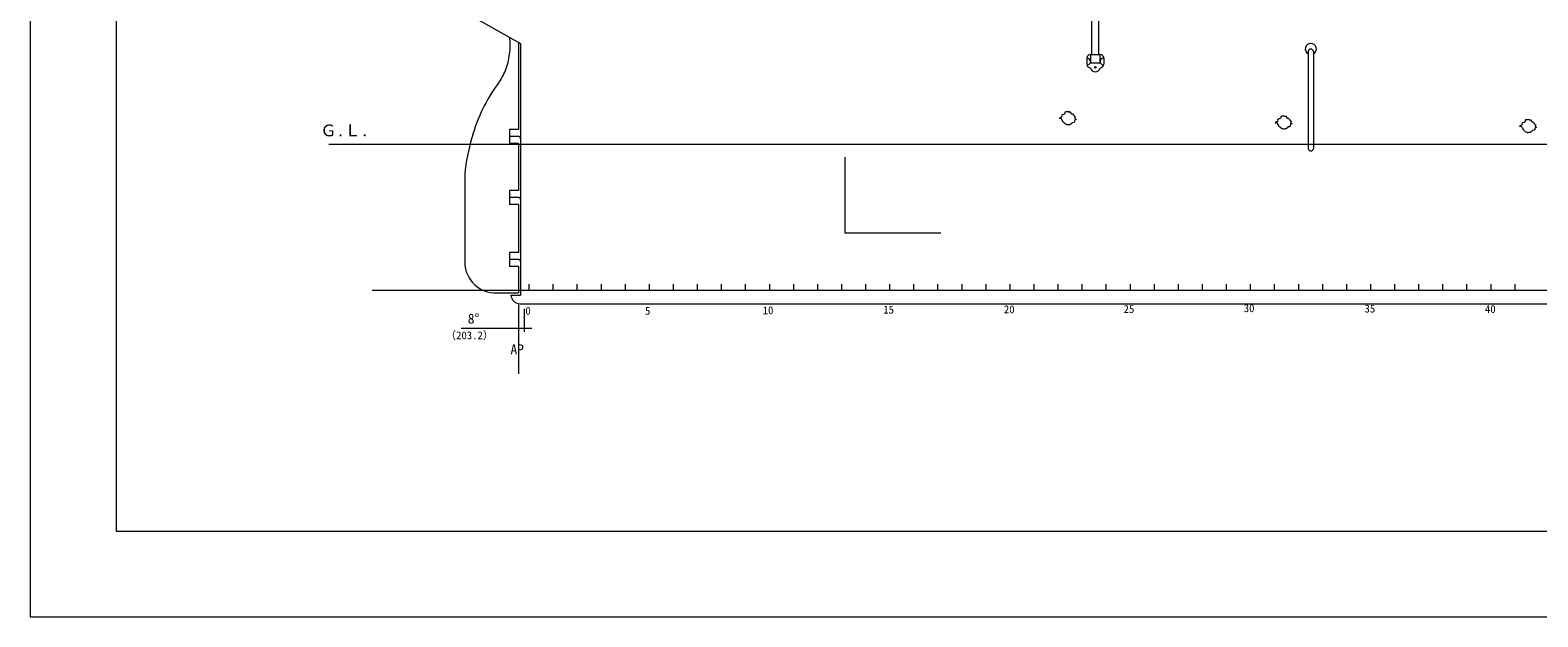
# Model space of a CAD drawing. Units: millimetres, scale not verified. Extents: x -51052 to 51048, y -29700 to 29700.
# Drawn here: x -51052 to -15939, y -29700 to -16031 of the extents above; entities that cross this region are included whole.
import ezdxf
from ezdxf.enums import TextEntityAlignment as Align

# ---------------------------------------------------------------- set-up
doc = ezdxf.new("R2010")
doc.units = ezdxf.units.MM
doc.header["$LTSCALE"] = 100
for name, color, linetype, lineweight in [('0-0_GL', 7, 'Continuous', 18), ('0-2_sunpou', 7, 'Continuous', 18), ('0-3_keijou', 7, 'Continuous', 18), ('0-4_frame', 7, 'Continuous', 18)]:
    doc.layers.add(name, color=color, linetype=linetype, lineweight=lineweight)
doc.layers.add('0-5_text', color=7, linetype='Continuous')
doc.styles.add('ＭＳ ゴシック', font='')
doc.styles.get('ＭＳ ゴシック').set_extended_font_data('MS Gothic')

msp = doc.modelspace()

# ---------------------------------------------------------------- linework, layer by layer
at = {"layer": '0-0_GL'}
msp.add_line((-44091.9, -18688.7), (43727, -18688.7), dxfattribs=at)
at = {"layer": '0-2_sunpou'}
for p, q in [((-43085.1, -22092.6), (34919.7, -22092.6)), ((-39436.4, -21947.6), (-39436.4, -22092.6)), ((-38876.4, -21947.6), (-38876.4, -22092.6)), ((-38316.4, -21947.6), (-38316.4, -22092.6)), ((-37756.4, -21947.6), (-37756.4, -22092.6)), ((-37196.4, -21947.6), (-37196.4, -22092.6)), ((-36636.4, -21947.6), (-36636.4, -22092.6)), ((-36076.4, -21947.6), (-36076.4, -22092.6)), ((-35516.4, -21947.6), (-35516.4, -22092.6)), ((-34956.4, -21947.6), (-34956.4, -22092.6)), ((-34396.4, -21947.6), (-34396.4, -22092.6)), ((-33836.4, -21947.6), (-33836.4, -22092.6)), ((-33276.4, -21947.6), (-33276.4, -22092.6)), ((-32716.4, -21947.6), (-32716.4, -22092.6)), ((-32156.4, -21947.6), (-32156.4, -22092.6)), ((-31596.4, -21947.6), (-31596.4, -22092.6)), ((-31036.4, -21947.6), (-31036.4, -22092.6)), ((-30476.4, -21947.6), (-30476.4, -22092.6)), ((-29916.4, -21947.6), (-29916.4, -22092.6)), ((-29356.4, -21947.6), (-29356.4, -22092.6)), ((-28796.4, -21947.6), (-28796.4, -22092.6)), ((-28236.4, -21947.6), (-28236.4, -22092.6)), ((-27676.4, -21947.6), (-27676.4, -22092.6)), ((-27116.4, -21947.6), (-27116.4, -22092.6)), ((-26556.4, -21947.6), (-26556.4, -22092.6)), ((-25996.4, -21947.6), (-25996.4, -22092.6)), ((-25436.4, -21947.6), (-25436.4, -22092.6)), ((-24876.4, -21947.6), (-24876.4, -22092.6)), ((-24316.4, -21947.6), (-24316.4, -22092.6)), ((-23756.4, -21947.6), (-23756.4, -22092.6)), ((-23196.4, -21947.6), (-23196.4, -22092.6)), ((-22636.4, -21947.6), (-22636.4, -22092.6)), ((-22076.4, -21947.6), (-22076.4, -22092.6)), ((-21516.4, -21947.6), (-21516.4, -22092.6)), ((-20956.4, -21947.6), (-20956.4, -22092.6)), ((-20396.4, -21947.6), (-20396.4, -22092.6)), ((-19836.4, -21947.6), (-19836.4, -22092.6)), ((-19276.4, -21947.6), (-19276.4, -22092.6)), ((-18716.4, -21947.6), (-18716.4, -22092.6)), ((-18156.4, -21947.6), (-18156.4, -22092.6)), ((-17596.4, -21947.6), (-17596.4, -22092.6)), ((-17036.4, -21947.6), (-17036.4, -22092.6)), ((-16476.4, -21947.6), (-16476.4, -22092.6)), ((-39673, -24041.3), (-39673, -22429.7)), ((-39541.9, -23059), (-39541.9, -22521.2)), ((-41014.1, -22971.5), (-39364.7, -22971.5))]:
    msp.add_line(p, q, dxfattribs=at)
at = {"layer": '0-3_keijou'}
for p, q in [((-26325.4, -16599.7), (-26325.4, -13289.8)), ((-26165.4, -16599.7), (-26155.2, -13280.3)), ((-39679.3, -16314.6), (-39679.3, -18344.3)), ((-39629.3, -16342.6), (-39629.3, -22204.2)), ((-26443.9, -16674.9), (-26443.9, -16824.3)), ((-26357.9, -16599.7), (-26132.9, -16599.7)), ((-26046.9, -16674.9), (-26046.9, -16824.3)), ((-21286.5, -16531), (-21285.7, -18786.1)), ((-21166.5, -16531), (-21165.7, -18786.1)), ((-39889.3, -18344.3), (-39889.3, -18669.3)), ((-39679.3, -18344.3), (-39889.3, -18344.3)), ((-39679.3, -18506.8), (-39889.3, -18506.8)), ((-39679.3, -18669.3), (-39889.3, -18669.3)), ((-39679.3, -18669.3), (-39679.3, -19767.3)), ((-40929.8, -19382.6), (-40929.8, -21444.8)), ((-39679.3, -19767.3), (-39889.3, -19767.3)), ((-39889.3, -19767.3), (-39889.3, -20092.3)), ((-39679.3, -19929.8), (-39889.3, -19929.8)), ((-39679.3, -20092.3), (-39889.3, -20092.3)), ((-39679.3, -20092.3), (-39679.3, -21210.3)), ((-39679.3, -21210.3), (-39889.3, -21210.3)), ((-39889.3, -21210.3), (-39889.3, -21535.3)), ((-39679.3, -21372.8), (-39889.3, -21372.8)), ((-39679.3, -21535.3), (-39889.3, -21535.3)), ((-39679.3, -21535.3), (-39679.3, -22154.2)), ((-40190.6, -22154.2), (-39679.3, -22154.2)), ((-39858.2, -22204.2), (-39629.3, -22204.2)), ((-39658.2, -22409), (-14161, -22409))]:
    msp.add_line(p, q, dxfattribs=at)
for points in [[(-41429.9, -15055), (-40888.6, -15635.9), (-39629.3, -16342.6)], [(-26357.9, -16599.7), (-26357.9, -16794.7), (-26132.9, -16794.7), (-26132.9, -16599.7)], [(-26693.8, -18109.1), (-26692.5, -18116.6), (-26708.9, -18121.2), (-26721.5, -18121.2), (-26738.5, -18182.2), (-26775.5, -18187), (-26783.5, -18187.5), (-26793.5, -18203.9), (-26834.8, -18234), (-26842.2, -18234), (-26856.5, -18234), (-26876.1, -18236.1), (-26887.2, -18239.8), (-26897.8, -18239.8), (-26909.4, -18234.6), (-26915.7, -18230.3), (-26926.8, -18225), (-26944.4, -18221.6), (-26952.1, -18206.8), (-26974.5, -18188.6), (-26987.2, -18178.5), (-27000.4, -18165.3), (-27002, -18153.1), (-26999.9, -18142.6), (-27016.3, -18132.5), (-27025.2, -18122.5), (-27028.4, -18107.2), (-27030, -18097.6), (-27037.4, -18086.5), (-27048, -18073.8), (-27059.9, -18075.8), (-27070.9, -18079.7), (-27067.5, -18100.3)], [(-27069.2, -18072.4), (-27021.3, -18046.1), (-27015.3, -18028.7), (-27024.8, -18015), (-27011.7, -17997), (-26992.5, -17997), (-26949.5, -17973.9), (-26944.5, -17966.8), (-26944.9, -17956.7), (-26943.7, -17940.4), (-26936.5, -17930.3), (-26926.9, -17929.9), (-26907.1, -17930.3), (-26894.9, -17930.3), (-26884, -17920.6), (-26868.9, -17928.2), (-26865.6, -17938.3), (-26851.7, -17939.5), (-26835.7, -17936.2), (-26827.8, -17936.2), (-26816.8, -17946.7), (-26816.8, -17958.4), (-26815.6, -17971.8), (-26799.6, -17978.1), (-26792.5, -17978.5), (-26779.9, -17984.8), (-26757.6, -18001.2), (-26744.6, -18015.1), (-26740.4, -18020.5), (-26734.5, -18029.7), (-26733.3, -18036.9), (-26727, -18042.3), (-26720.3, -18044), (-26710.2, -18051.2), (-26707.2, -18059.1), (-26711.4, -18067.1), (-26718.6, -18069.6), (-26721.1, -18080.1), (-26721.1, -18085.1), (-26693.8, -18109.1)], [(-21668.6, -18208.7), (-21667.3, -18216.2), (-21683.7, -18220.8), (-21696.3, -18220.8), (-21713.3, -18281.8), (-21750.3, -18286.6), (-21758.2, -18287.1), (-21768.3, -18303.5), (-21809.6, -18333.6), (-21817, -18333.6), (-21831.3, -18333.6), (-21850.8, -18335.7), (-21861.9, -18339.5), (-21872.5, -18339.5), (-21884.2, -18334.2), (-21890.5, -18329.9), (-21901.6, -18324.6), (-21919.2, -18321.2), (-21926.8, -18306.4), (-21949.2, -18288.2), (-21961.9, -18278.1), (-21975.1, -18264.9), (-21976.7, -18252.7), (-21974.6, -18242.2), (-21991, -18232.1), (-22000, -18222.1), (-22003.2, -18206.8), (-22004.8, -18197.2), (-22012.2, -18186.1), (-22022.8, -18173.4), (-22034.7, -18175.4), (-22045.6, -18179.3), (-22042.2, -18199.9)], [(-22044, -18172), (-21996, -18145.7), (-21990, -18128.3), (-21999.6, -18114.6), (-21986.4, -18096.6), (-21967.3, -18096.6), (-21924.3, -18073.5), (-21919.3, -18066.4), (-21919.7, -18056.3), (-21918.4, -18040), (-21911.3, -18029.9), (-21901.6, -18029.5), (-21881.9, -18029.9), (-21869.7, -18029.9), (-21858.8, -18020.2), (-21843.7, -18027.8), (-21840.3, -18037.9), (-21826.5, -18039.1), (-21810.5, -18035.8), (-21802.5, -18035.8), (-21791.6, -18046.3), (-21791.6, -18058), (-21790.3, -18071.4), (-21774.4, -18077.7), (-21767.2, -18078.1), (-21754.6, -18084.4), (-21732.4, -18100.8), (-21719.4, -18114.7), (-21715.2, -18120.1), (-21709.3, -18129.3), (-21708, -18136.5), (-21701.7, -18141.9), (-21695, -18143.6), (-21684.9, -18150.8), (-21682, -18158.7), (-21686.2, -18166.7), (-21693.3, -18169.2), (-21695.9, -18179.7), (-21695.9, -18184.7), (-21668.6, -18208.7)], [(-15973.9, -18291.1), (-15972.6, -18298.7), (-15989, -18303.3), (-16001.6, -18303.3), (-16018.6, -18364.3), (-16055.6, -18369), (-16063.6, -18369.5), (-16073.6, -18385.9), (-16114.9, -18416.1), (-16122.3, -18416.1), (-16136.6, -18416.1), (-16156.1, -18418.2), (-16167.2, -18421.9), (-16177.8, -18421.9), (-16189.5, -18416.6), (-16195.8, -18412.4), (-16206.9, -18407.1), (-16224.5, -18403.6), (-16232.1, -18388.8), (-16254.5, -18370.6), (-16267.2, -18360.6), (-16280.4, -18347.3), (-16282, -18335.2), (-16279.9, -18324.6), (-16296.3, -18314.6), (-16305.3, -18304.5), (-16308.5, -18289.2), (-16310.1, -18279.7), (-16317.5, -18268.6), (-16328.1, -18255.9), (-16340, -18257.9), (-16350.9, -18261.8), (-16347.8, -18282.2)], [(-16349.3, -18254.4), (-16301.3, -18228.1), (-16295.3, -18210.8), (-16304.9, -18197), (-16291.8, -18179.1), (-16272.6, -18179.1), (-16229.6, -18156), (-16224.6, -18148.8), (-16225, -18138.8), (-16223.7, -18122.4), (-16216.6, -18112.3), (-16206.9, -18111.9), (-16187.2, -18112.3), (-16175, -18112.3), (-16164.1, -18102.7), (-16149, -18110.2), (-16145.6, -18120.3), (-16131.8, -18121.5), (-16115.8, -18118.2), (-16107.8, -18118.2), (-16096.9, -18128.7), (-16096.9, -18140.4), (-16095.6, -18153.9), (-16079.7, -18160.2), (-16072.5, -18160.6), (-16060, -18166.9), (-16037.7, -18183.2), (-16024.7, -18197.1), (-16020.5, -18202.5), (-16014.6, -18211.8), (-16013.3, -18218.9), (-16007, -18224.4), (-16000.3, -18226), (-15990.2, -18233.2), (-15987.3, -18241.2), (-15991.5, -18249.1), (-15998.6, -18251.6), (-16001.2, -18262.1), (-16001.2, -18267.2), (-15973.9, -18291.1)], [(-29844.5, -20762), (-32069.5, -20762), (-32069.5, -18991)]]:
    msp.add_lwpolyline(points, dxfattribs=at)
msp.add_circle((-26246.2, -16898.6), 18, dxfattribs=at)
for centre, radius, start, end in [((-41550.1, -16372.9), 1678.7, 339.12439, 5.84938), ((-21226.5, -16471), 130, 297.48643, 242.51357), ((-21226.5, -16531), 60, 0, 180), ((-26357.9, -16686.5), 86.8, 90, 172.30982), ((-26437.2, -16762.5), 79.3, 267.97502, 94.87269), ((-26337.9, -16809.5), 107.1, 187.95344, 259.20925), ((-26053.7, -16762.5), 79.3, 85.12731, 272.02498), ((-26153, -16809.5), 107.1, 280.79075, 352.04656), ((-26132.9, -16686.5), 86.8, 7.69018, 90), ((-41260.4, -16445.9), 1382.5, 323.58819, 337.67155), ((-26245.4, -16882.8), 117, 195.85385, 344.14615), ((-37088.7, -19534.4), 3808.1, 143.44898, 164.84507), ((-27062, -18085.9), 15.4, 118.1482, 249.10173), ((-22036.8, -18185.5), 15.4, 118.1482, 249.10173), ((-16342.1, -18267.9), 15.4, 118.1482, 249.10173), ((-36647.6, -19784.3), 4301, 163.16784, 174.64118), ((-39679.3, -18556.8), 50, 0, 90), ((-21225.7, -18786.1), 60, 180, 0), ((-39679.3, -19979.8), 50, 0, 90), ((-39679.3, -21422.8), 50, 0, 90), ((-40209.9, -21434.5), 720, 181.20269, 271.54114), ((-39625.6, -22177.1), 234.1, 186.64146, 262.11273)]:
    msp.add_arc(centre, radius, start, end, dxfattribs=at)
at = {"layer": '0-4_frame'}
for points in [[(-51051.5, -29700.1), (51048.5, -29700.1), (51048.5, 29699.9), (-51051.5, 29699.9)], [(-49051.5, -27700.1), (49048.5, -27700.1), (49048.5, 27699.9), (-49051.5, 27699.9)]]:
    msp.add_lwpolyline(points, close=True, dxfattribs=at)

# ---------------------------------------------------------------- texts
at = {"layer": '0-2_sunpou', "style": 'ＭＳ ゴシック'}
for s, height, p in [('10', 183.3, (-33992, -22704)), ('15', 183.3, (-31183.2, -22689.9)), ('20', 183.3, (-28374.3, -22681.5)), ('25', 183.3, (-25585.5, -22674.9)), ('30', 183.3, (-22787.5, -22655.8)), ('35', 183.3, (-19975.4, -22665.2)), ('40', 183.3, (-17170, -22675)), ('8°', 229.1, (-40859.2, -22937)), ('0', 183.3, (-39517.4, -22715.7)), ('5', 183.3, (-36732.8, -22715.7)), ('（203.2）', 183.3, (-41382.1, -23288)), ('AP', 229.1, (-39864.3, -23649.2))]:
    msp.add_text(s, height=height, dxfattribs=at).set_placement(p, align=Align.BOTTOM_LEFT)
at = {"layer": '0-5_text', "style": 'ＭＳ ゴシック'}
msp.add_text('Ｇ.Ｌ.', height=274.9, dxfattribs=at).set_placement((-44291.1, -18587.2), align=Align.BOTTOM_LEFT)

doc.saveas('drawing.dxf')
